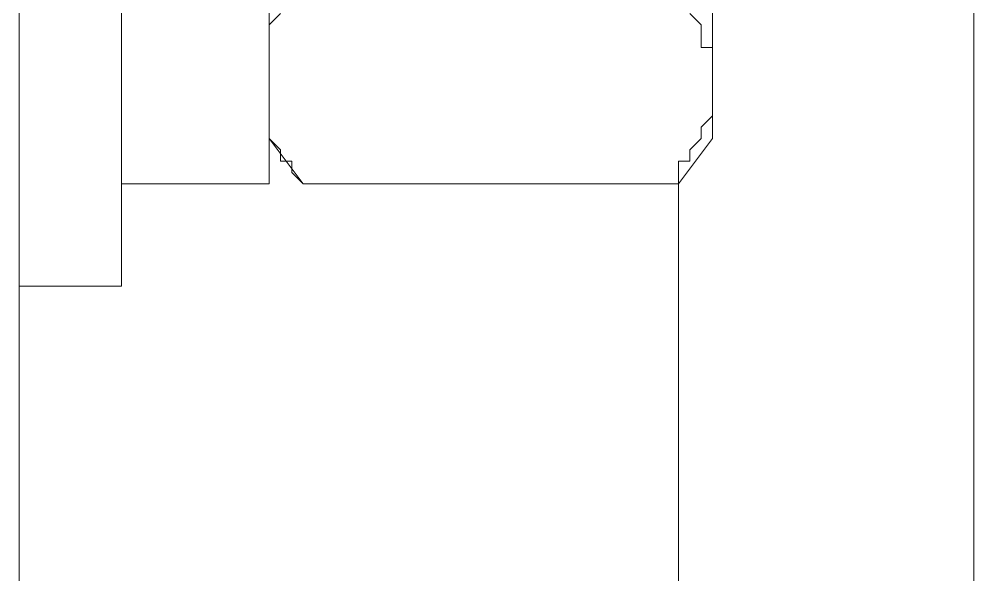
# Model space of a CAD drawing. Header units: millimetres. Extents: x 1341 to 37388, y -13954 to 1849.
# Drawn here: x 29644.12 to 29670.69, y 330.13 to 345.6 of the extents above; entities that cross this region are included whole.
import ezdxf

# ---------------------------------------------------------------- set-up
doc = ezdxf.new("R2010")
doc.units = ezdxf.units.MM
doc.layers.add('COMPONENTE', color=3, linetype='Continuous')

# ---------------------------------------------------------------- blocks, each defined once
blk = doc.blocks.new('TRANFORMADOR_IP00_TRAEL_VISTA_FRONT')
at = {"layer": 'COMPONENTE', "linetype": 'Continuous', "lineweight": 0}
for points in [[(5219.95, 3453.333), (5219.95, 3559.613)], [(5222.797, 3463.139), (5222.797, 3477.373)], [(5239.245, 3477.373), (5239.245, 3468.832)], [(5226.909, 3465.985), (5226.909, 3476.424)], [(5246.52, 3449.537), (5246.52, 3471.046)], [(5226.909, 3470.414), (5227.225, 3470.73)], [(5238.929, 3470.414), (5238.612, 3470.73)], [(5226.909, 3470.098), (5226.909, 3470.414)], [(5226.909, 3470.414), (5226.909, 3470.414)], [(5238.929, 3470.098), (5238.929, 3470.414)], [(5238.929, 3470.414), (5238.929, 3470.414)], [(5226.909, 3469.781), (5226.909, 3470.098)], [(5238.929, 3469.781), (5238.929, 3470.098)], [(5226.909, 3469.465), (5226.909, 3469.781)], [(5226.909, 3469.781), (5226.909, 3469.781)], [(5239.245, 3469.781), (5238.929, 3469.781)], [(5239.245, 3469.465), (5239.245, 3469.781)], [(5226.909, 3469.149), (5226.909, 3469.465)], [(5226.909, 3469.465), (5226.909, 3469.465)], [(5239.245, 3469.149), (5239.245, 3469.465)], [(5239.245, 3469.465), (5239.245, 3469.465)], [(5226.909, 3468.832), (5226.909, 3469.149)], [(5239.245, 3468.832), (5239.245, 3469.149)], [(5226.909, 3468.832), (5226.909, 3468.832)], [(5226.909, 3468.516), (5226.909, 3468.832)], [(5239.245, 3468.832), (5239.245, 3468.832)], [(5239.245, 3468.516), (5239.245, 3468.832)], [(5239.245, 3468.832), (5239.245, 3467.251)], [(5226.909, 3468.2), (5226.909, 3468.516)], [(5239.245, 3468.2), (5239.245, 3468.516)], [(5226.909, 3467.883), (5226.909, 3468.2)], [(5226.909, 3468.2), (5226.909, 3468.2)], [(5239.245, 3467.883), (5239.245, 3468.2)], [(5239.245, 3468.2), (5239.245, 3468.2)], [(5226.909, 3467.567), (5226.909, 3467.883)], [(5238.929, 3467.567), (5239.245, 3467.883)], [(5226.909, 3467.251), (5226.909, 3467.567)], [(5226.909, 3467.567), (5226.909, 3467.567)], [(5238.929, 3467.251), (5238.929, 3467.567)], [(5238.929, 3467.567), (5238.929, 3467.567)], [(5226.909, 3467.251), (5227.858, 3465.985)], [(5227.225, 3466.934), (5226.909, 3467.251)], [(5226.909, 3467.251), (5226.909, 3467.251)], [(5238.296, 3465.985), (5239.245, 3467.251)], [(5238.612, 3466.934), (5238.929, 3467.251)], [(5238.929, 3467.251), (5238.929, 3467.251)], [(5227.225, 3466.618), (5227.225, 3466.934)], [(5227.225, 3466.934), (5227.225, 3466.934)], [(5238.612, 3466.618), (5238.612, 3466.934)], [(5238.612, 3466.934), (5238.612, 3466.934)], [(5227.541, 3466.618), (5227.225, 3466.618)], [(5227.541, 3466.302), (5227.541, 3466.618)], [(5238.296, 3466.302), (5238.296, 3466.618)], [(5238.296, 3466.618), (5238.612, 3466.618)], [(5227.858, 3465.985), (5227.541, 3466.302)], [(5238.296, 3465.985), (5238.296, 3466.302)], [(5222.797, 3465.985), (5226.909, 3465.985)], [(5227.858, 3465.985), (5238.296, 3465.985)], [(5238.296, 3465.985), (5238.296, 3449.537)], [(5219.95, 3463.139), (5222.797, 3463.139)]]:
    blk.add_lwpolyline(points, dxfattribs=at)

msp = doc.modelspace()

# ---------------------------------------------------------------- block references
at = {"linetype": 'ByBlock'}
msp.add_blockref('TRANFORMADOR_IP00_TRAEL_VISTA_FRONT', (24424.173, -3124.971), dxfattribs=at)

doc.saveas('drawing.dxf')
